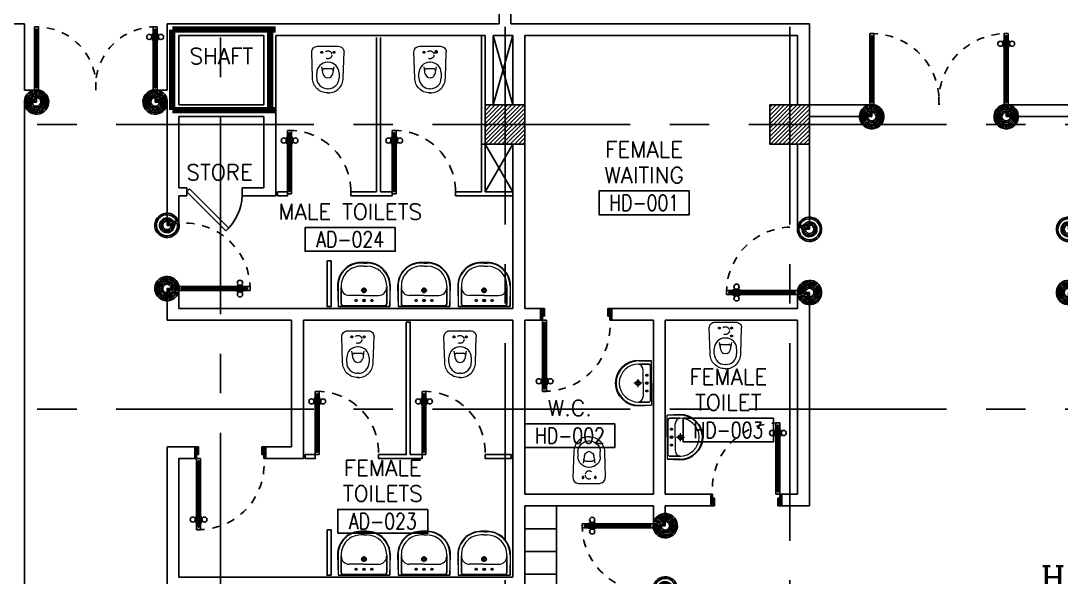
# Model space of a CAD drawing. Extents: x 417866.9 to 417960.2, y 43448 to 43538.2.
# Drawn here: x 417923.81 to 417936.97, y 43475.55 to 43482.59 of the extents above; entities that cross this region are included whole.
import ezdxf
from ezdxf.enums import TextEntityAlignment as Align

# ---------------------------------------------------------------- set-up
doc = ezdxf.new("R2010")
doc.units = 0
doc.header["$MEASUREMENT"] = 0
for name, pattern in [('CENTERX2', [4, 2.5, -0.5, 0.5, -0.5]), ('DASHED', [0.75, 0.5, -0.25]), ('HIDDEN', [0.375, 0.25, -0.125]), ('HIDDEN2', [0.1875, 0.125, -0.0625])]:
    doc.linetypes.add(name, pattern=pattern)
doc.layers.get('0').update_dxf_attribs({"linetype": 'CONTINUOUS'})
for name, color, linetype in [('A-JEERI', 3, 'CONTINUOUS'), ('AXES', 11, 'CENTERX2'), ('COL', 2, 'CONTINUOUS'), ('DOOR', 4, 'CONTINUOUS'), ('DOOR-DIM', 3, 'CONTINUOUS'), ('EJ', 8, 'CONTINUOUS'), ('FireCompart', 7, 'HIDDEN'), ('FIX', 3, 'CONTINUOUS'), ('HAT', 8, 'CONTINUOUS'), ('Locker', 7, 'CONTINUOUS'), ('PART', 9, 'CONTINUOUS'), ('RM-BOX', 2, 'CONTINUOUS'), ('RM-NAME', 2, 'CONTINUOUS'), ('RM-NO', 2, 'CONTINUOUS'), ('SHAFT', 7, 'CONTINUOUS'), ('TEXT', 4, 'CONTINUOUS'), ('WALL', 3, 'CONTINUOUS')]:
    doc.layers.add(name, color=color, linetype=linetype)
doc.layers.get('DOOR-DIM').off()
doc.layers.get('EJ').off()
doc.styles.add('ROMANC', font='romanc', dxfattribs={"height": 0.1})
doc.styles.add('ROMANS', font='ROMANS.shx', dxfattribs={"width": 0.6})

# ---------------------------------------------------------------- blocks, each defined once
blk = doc.blocks.new('WC')
at = {"layer": 'FIX', "lineweight": 20}
for p, q in [((475, 141), (538, 141)), ((339, 5), (339, -5)), ((395, 76), (490, 60)), ((534, 24), (540, 0)), ((540, 0), (534, -24)), ((674, 5), (674, -5)), ((490, -60), (395, -76)), ((213, -204), (210, -204)), ((538, -141), (475, -141))]:
    blk.add_line(p, q, dxfattribs=at)
at = {"layer": 'FIX', "linetype": 'Continuous', "lineweight": 20}
blk.add_line((420, -47), (420, 45), dxfattribs=at)
at = {"layer": 'FIX', "lineweight": 20}
for points in [[(210, -204, -0.414214), (137, -131), (137, 0), (137, 131, -0.414214), (210, 204)], [(727, -5), (727, 5, 0.414214), (538, 194), (210, 204)], [(727, 5), (727, -5, -0.414214), (538, -194), (210, -204)]]:
    blk.add_lwpolyline(points, format="xyb", dxfattribs=at)
at = {"layer": 'FIX', "linetype": 'HIDDEN2', "lineweight": 20, "ltscale": 0.3}
blk.add_circle((245, 0), 49.8, dxfattribs=at)
at = {"layer": 'FIX', "linetype": 'HIDDEN', "lineweight": 20, "ltscale": 0.05}
for centre in [(213, 78), (213, -77)]:
    blk.add_circle(centre, 11.6, dxfattribs=at)
at = {"layer": 'FIX', "lineweight": 20}
for centre, radius, start, end in [((475, 5), 136, 90, 180), ((538, 5), 136, 360, 90), ((464, -18), 82, 51.0758, 71.504), ((473, -7), 68.2, 27.1532, 51.0758), ((475, -5), 136, 180, 270), ((464, 18), 82, 288.496, 308.9242), ((473, 7), 68.2, 308.9242, 332.8468), ((538, -5), 136, 270, 0)]:
    blk.add_arc(centre, radius, start, end, dxfattribs=at)
at = {"layer": 'FIX', "linetype": 'Continuous', "lineweight": 20}
for centre, start, end in [((443, 46), 88.3879, 182.3338), ((442, -46), 177.6662, 271.6121)]:
    blk.add_arc(centre, 22.3, start, end, dxfattribs=at)
blk = doc.blocks.new('A$C5C1537D1')
at = {"layer": 'DOOR', "color": 0, "linetype": 'ByBlock'}
for p, q in [((25, 900), (25, 950)), ((75, 950), (25, 950)), ((25, 950), (75, 950)), ((75, 900), (75, 950)), ((1525, 900), (1525, 950)), ((1525, 950), (1575, 950)), ((1575, 950), (1525, 950)), ((1575, 900), (1575, 950)), ((25, 900), (42, 900)), ((42, 900), (42, 920)), ((42, 920), (58, 920)), ((58, 900), (58, 920)), ((58, 900), (75, 900)), ((1509, 855), (1509, 790)), ((1518, 855), (1509, 855)), ((1518, 790), (1509, 790)), ((1518, 778), (1518, 868)), ((1525, 868), (1518, 868)), ((1518, 855), (1518, 790)), ((1542, 900), (1525, 900)), ((1542, 900), (1542, 920)), ((1558, 920), (1542, 920)), ((1558, 900), (1558, 920)), ((1575, 900), (1558, 900)), ((1575, 868), (1582, 868)), ((1582, 778), (1582, 868)), ((1582, 855), (1582, 790)), ((1582, 855), (1591, 855)), ((1582, 790), (1591, 790)), ((1591, 855), (1591, 790)), ((1525, 778), (1518, 778)), ((1575, 778), (1582, 778)), ((0, 150), (25, 150)), ((0, 0), (0, 150)), ((25, 200), (25, 150)), ((42, 200), (25, 200)), ((25, 150), (25, 100)), ((75, 150), (25, 150)), ((42, 180), (42, 200)), ((58, 180), (42, 180)), ((58, 200), (58, 180)), ((75, 200), (58, 200)), ((75, 150), (75, 200)), ((1525, 150), (1525, 200)), ((1525, 200), (1542, 200)), ((1525, 150), (1575, 150)), ((1542, 200), (1542, 180)), ((1542, 180), (1558, 180)), ((1558, 180), (1558, 200)), ((1558, 200), (1575, 200)), ((1575, 200), (1575, 150)), ((1575, 150), (1575, 100)), ((1600, 150), (1575, 150)), ((1600, 0), (1600, 150)), ((50, 0), (0, 0)), ((25, 100), (50, 100)), ((50, 100), (50, 0)), ((1575, 100), (1550, 100)), ((1550, 100), (1550, 0)), ((1550, 0), (1600, 0))]:
    blk.add_line(p, q, dxfattribs=at)
at = {"layer": 'DOOR', "linetype": 'ByBlock'}
for p, q in [((25, 200), (25, 900)), ((42, 200), (42, 900)), ((58, 200), (58, 900)), ((75, 900), (75, 200)), ((1525, 900), (1525, 200)), ((1542, 200), (1542, 900)), ((1558, 200), (1558, 900)), ((1575, 200), (1575, 900))]:
    blk.add_line(p, q, dxfattribs=at)
at = {"layer": 'DOOR', "color": 9, "linetype": 'ByBlock'}
for p, q in [((50, 0), (0, 114)), ((50, 0), (0, 40)), ((50, 0), (37, 100)), ((1550, 0), (1600, 114)), ((1550, 0), (1563, 100)), ((1550, 0), (1600, 40))]:
    blk.add_line(p, q, dxfattribs=at)
at = {"layer": 'DOOR', "color": 0, "linetype": 'ByBlock'}
for centre in [(1476, 823), (1624, 823)]:
    blk.add_circle(centre, 32.4, dxfattribs=at)
at = {"layer": 'DOOR', "linetype": 'HIDDEN', "ltscale": 0.5}
for centre, start, end in [((50, 199), 356.2751, 91.9062), ((1550, 199), 88.0938, 183.7249)]:
    blk.add_arc(centre, 752, start, end, dxfattribs=at)
at = {"layer": 'DOOR', "color": 9, "linetype": 'ByBlock'}
for centre, radius, start, end in [((50, 0), 154, 103.7142, 108.8947), ((50, 0), 134, 100.72, 111.8402), ((1550, 0), 134, 68.1598, 79.28), ((1550, 0), 154, 71.1053, 76.2858), ((50, 0), 114, 102.6226, 115.9162), ((50, 0), 94.4, 90, 121.9818), ((50, 0), 74.4, 90, 132.2236), ((50, 0), 54.4, 90, 156.7926), ((50, 0), 34.4, 90, 180), ((50, 0), 14.4, 90, 180), ((1550, 0), 94.4, 58.0182, 90), ((1550, 0), 74.4, 47.7764, 90), ((1550, 0), 54.4, 23.2074, 90), ((1550, 0), 34.4, 0, 90), ((1550, 0), 14.4, 0, 90), ((1550, 0), 114, 64.0838, 77.3774)]:
    blk.add_arc(centre, radius, start, end, dxfattribs=at)
at = {"layer": 'WALL', "linetype": 'ByBlock'}
for p, q in [((0, 150), (0, 0)), ((1600, 150), (1600, 0))]:
    blk.add_line(p, q, dxfattribs=at)
blk = doc.blocks.new('DOOR90')
at = {"layer": 'DOOR', "color": 7, "linetype": 'ByBlock'}
for p, q in [((-150, 0), (0, 0)), ((-150, 0), (-150, -25)), ((0, -50), (-114, 0)), ((0, -50), (-40, 0)), ((0, -50), (0, 0)), ((-1000, -25), (-1050, -25)), ((-1050, -75), (-1050, -25)), ((-1050, -25), (-1050, -75)), ((-1000, -75), (-1050, -75)), ((-1000, -42), (-1020, -42)), ((-1020, -42), (-1020, -58)), ((-1000, -58), (-1020, -58)), ((-1000, -25), (-1000, -42)), ((-1000, -58), (-1000, -75)), ((-878, -18), (-968, -18)), ((-968, -25), (-968, -18)), ((-968, -75), (-968, -82)), ((-878, -82), (-968, -82)), ((-955, -9), (-890, -9)), ((-955, -18), (-955, -9)), ((-955, -18), (-890, -18)), ((-955, -82), (-890, -82)), ((-955, -82), (-955, -91)), ((-955, -91), (-890, -91)), ((-890, -18), (-890, -9)), ((-890, -82), (-890, -91)), ((-878, -25), (-878, -18)), ((-878, -75), (-878, -82)), ((-200, -25), (-150, -25)), ((-200, -42), (-200, -25)), ((-180, -42), (-200, -42)), ((-200, -58), (-180, -58)), ((-200, -75), (-200, -58)), ((-150, -75), (-200, -75)), ((-180, -58), (-180, -42)), ((-150, -25), (-100, -25)), ((-150, -75), (-150, -25)), ((-100, -25), (-100, -50)), ((0, -50), (-100, -37)), ((-100, -50), (0, -50)), ((-150, -875), (-100, -875)), ((-150, -900), (-150, -875)), ((-150, -900), (0, -900)), ((0, -900), (-150, -900)), ((0, -850), (-114, -900)), ((-100, -875), (-100, -850)), ((0, -850), (-100, -863)), ((-100, -850), (0, -850)), ((0, -850), (-40, -900)), ((0, -850), (0, -900))]:
    blk.add_line(p, q, dxfattribs=at)
at = {"layer": 'DOOR', "linetype": 'ByBlock'}
for p, q in [((-200, -25), (-1000, -25)), ((-200, -42), (-1000, -42)), ((-200, -58), (-1000, -58)), ((-1000, -75), (-200, -75))]:
    blk.add_line(p, q, dxfattribs=at)
at = {"layer": 'DOOR', "color": 7, "linetype": 'ByBlock'}
for centre in [(-923, 24), (-923, -124)]:
    blk.add_circle(centre, 32.4, dxfattribs=at)
for centre, radius, start, end in [((0, -50), 154, 161.1053, 166.2858), ((0, -50), 94.4, 148.0182, 180), ((0, -50), 134, 158.1598, 169.28), ((0, -50), 114, 154.0838, 167.3774), ((0, -50), 74.4, 137.7764, 180), ((0, -50), 54.4, 113.2074, 180), ((0, -50), 34.4, 90, 180), ((0, -50), 14.4, 90, 180), ((0, -850), 154, 193.7142, 198.8947), ((0, -850), 134, 190.72, 201.8402), ((0, -850), 94.4, 180, 211.9818), ((0, -850), 74.4, 180, 222.2236), ((0, -850), 54.4, 180, 246.7926), ((0, -850), 34.4, 180, 270), ((0, -850), 14.4, 180, 270)]:
    blk.add_arc(centre, radius, start, end, dxfattribs=at)
at = {"layer": 'DOOR', "linetype": 'HIDDEN', "ltscale": 0.5}
blk.add_arc((-222, -50), 828, 178.2701, 275.003, dxfattribs=at)
blk = doc.blocks.new('RM2')
at = {"layer": 'RM-NAME', "style": 'ROMANS'}
blk.add_text('SHAFT', height=200, dxfattribs=at).set_placement((0, 0), align=Align.MIDDLE)
blk = doc.blocks.new('A$C272A55A0')
at = {"layer": 'DOOR', "color": 0, "linetype": 'ByBlock'}
for p, q in [((0, 900), (0, 1050)), ((50, 1050), (0, 1050)), ((25, 950), (50, 950)), ((25, 900), (25, 950)), ((50, 950), (50, 1050)), ((1750, 950), (1750, 1050)), ((1750, 1050), (1800, 1050)), ((1775, 950), (1750, 950)), ((1775, 900), (1775, 950)), ((1800, 1050), (1800, 900)), ((0, 900), (25, 900)), ((75, 900), (25, 900)), ((25, 850), (25, 900)), ((42, 850), (25, 850)), ((58, 870), (42, 870)), ((42, 870), (42, 850)), ((58, 850), (58, 870)), ((75, 850), (58, 850)), ((75, 900), (75, 850)), ((1725, 900), (1775, 900)), ((1725, 900), (1725, 850)), ((1725, 850), (1742, 850)), ((1742, 870), (1758, 870)), ((1742, 850), (1742, 870)), ((1758, 870), (1758, 850)), ((1758, 850), (1775, 850)), ((1800, 900), (1775, 900)), ((1775, 850), (1775, 900)), ((1718, 160), (1709, 160)), ((1709, 95), (1709, 160)), ((1725, 173), (1718, 173)), ((1718, 173), (1718, 83)), ((1718, 95), (1718, 160)), ((1775, 173), (1782, 173)), ((1782, 173), (1782, 83)), ((1782, 160), (1791, 160)), ((1782, 95), (1782, 160)), ((1791, 95), (1791, 160)), ((25, 50), (42, 50)), ((25, 50), (25, 0)), ((25, 0), (75, 0)), ((75, 0), (25, 0)), ((42, 50), (42, 30)), ((42, 30), (58, 30)), ((58, 50), (75, 50)), ((58, 50), (58, 30)), ((75, 50), (75, 0)), ((1718, 95), (1709, 95)), ((1725, 83), (1718, 83)), ((1742, 50), (1725, 50)), ((1725, 50), (1725, 0)), ((1775, 0), (1725, 0)), ((1725, 0), (1775, 0)), ((1742, 50), (1742, 30)), ((1758, 30), (1742, 30)), ((1775, 50), (1758, 50)), ((1758, 50), (1758, 30)), ((1775, 83), (1782, 83)), ((1775, 50), (1775, 0)), ((1782, 95), (1791, 95))]:
    blk.add_line(p, q, dxfattribs=at)
at = {"layer": 'DOOR', "color": 9, "linetype": 'ByBlock'}
for p, q in [((50, 1050), (0, 1010)), ((50, 1050), (0, 937)), ((50, 1050), (37, 950)), ((1750, 1050), (1800, 1010)), ((1750, 1050), (1800, 937)), ((1750, 1050), (1763, 950))]:
    blk.add_line(p, q, dxfattribs=at)
at = {"layer": 'DOOR', "linetype": 'ByBlock'}
for p, q in [((25, 850), (25, 50)), ((42, 850), (42, 50)), ((58, 850), (58, 50)), ((75, 50), (75, 850)), ((1725, 50), (1725, 850)), ((1742, 850), (1742, 50)), ((1758, 850), (1758, 50)), ((1775, 850), (1775, 50))]:
    blk.add_line(p, q, dxfattribs=at)
at = {"layer": 'DOOR', "color": 0, "linetype": 'ByBlock'}
for centre in [(1676, 128), (1824, 128)]:
    blk.add_circle(centre, 32.4, dxfattribs=at)
at = {"layer": 'DOOR', "color": 9, "linetype": 'ByBlock'}
for centre, radius, start, end in [((50, 1050), 54.4, 203.2074, 270), ((50, 1050), 74.4, 227.7764, 270), ((50, 1050), 94.4, 238.0182, 270), ((50, 1050), 114, 244.0838, 257.3774), ((50, 1050), 134, 248.1598, 259.28), ((50, 1050), 34.4, 180, 270), ((50, 1050), 14.4, 180, 270), ((1750, 1050), 14.4, 270, 0), ((1750, 1050), 34.4, 270, 0), ((1750, 1050), 54.4, 270, 336.7926), ((1750, 1050), 74.4, 270, 312.2236), ((1750, 1050), 94.4, 270, 301.9818), ((1750, 1050), 114, 282.6226, 295.9162), ((1750, 1050), 134, 280.72, 291.8402), ((50, 1050), 154, 251.1053, 256.2858), ((1750, 1050), 154, 283.7142, 288.8947)]:
    blk.add_arc(centre, radius, start, end, dxfattribs=at)
at = {"layer": 'DOOR', "linetype": 'HIDDEN', "ltscale": 0.5}
for centre, start, end in [((50, 851), 268.3174, 3.2965), ((1750, 851), 176.7035, 271.6826)]:
    blk.add_arc(centre, 851, start, end, dxfattribs=at)
at = {"layer": 'WALL', "linetype": 'ByBlock'}
blk.add_line((1800, 900), (1800, 1050), dxfattribs=at)
blk = doc.blocks.new('RM1')
at = {"layer": 'RM-BOX'}
blk.add_lwpolyline([(570, -200), (-570, -200), (-570, -500), (570, -500)], close=True, dxfattribs=at)
at = {"layer": 'RM-NAME', "style": 'ROMANS'}
for tag, p in [('ROOMNAME1', (0, 324)), ('ROOMNAME2', (0, 0))]:
    blk.add_attdef(tag, text='', height=200, dxfattribs=at).set_placement(p, align=Align.MIDDLE)
at = {"layer": 'RM-NO', "style": 'ROMANS', "width": 0.8}
blk.add_attdef('ROOMNO', text='', height=200, dxfattribs=at).set_placement((0, -350), align=Align.MIDDLE)
blk = doc.blocks.new('COL50')
at = {"layer": 'COL'}
blk.add_lwpolyline([(-250, 250), (-250, -250), (250, -250), (250, 250)], close=True, dxfattribs=at)
blk = doc.blocks.new('*X503')
at = {"color": 0}
for p, q in [((235125, 25061), (235625, 25561)), ((235129, 25118), (235572, 25561)), ((235129, 25171), (235519, 25561)), ((235129, 25224), (235466, 25561)), ((235129, 25277), (235413, 25561)), ((235129, 25330), (235360, 25561)), ((235129, 25383), (235307, 25561)), ((235129, 25436), (235254, 25561)), ((235129, 25489), (235200, 25561)), ((235129, 25542), (235147, 25561)), ((235178, 25061), (235629, 25512)), ((235231, 25061), (235629, 25459)), ((235284, 25061), (235629, 25406)), ((235337, 25061), (235629, 25353)), ((235390, 25061), (235629, 25300)), ((235443, 25061), (235629, 25247)), ((235496, 25061), (235629, 25194)), ((235549, 25061), (235629, 25141)), ((235602, 25061), (235629, 25088))]:
    blk.add_line(p, q, dxfattribs=at)
blk = doc.blocks.new('LAV1')
at = {"layer": 'FIX', "linetype": 'DASHED', "lineweight": 20, "ltscale": 0.05}
for p, q in [((0, 170), (0, 270)), ((0, 170), (0, 270)), ((50, 220), (-50, 220))]:
    blk.add_line(p, q, dxfattribs=at)
at = {"layer": 'FIX', "linetype": 'ByBlock', "ltscale": 0.3}
for p, q in [((-287, 210), (-280, 50)), ((-240, 210), (-240, 85)), ((240, 210), (240, 85)), ((287, 210), (280, 50)), ((0, 60), (-215, 60)), ((0, 60), (215, 60))]:
    blk.add_line(p, q, dxfattribs=at)
at = {"layer": 'FIX', "linetype": 'Continuous', "lineweight": 20}
for p, q in [((-280, 210), (-280, 50)), ((0, 155), (-170, 155)), ((0, 155), (170, 155)), ((280, 210), (280, 50)), ((0, 50), (-280, 50)), ((0, 50), (-247, 50)), ((0, 50), (280, 50)), ((0, 50), (247, 50))]:
    blk.add_line(p, q, dxfattribs=at)
at = {"layer": 'FIX', "lineweight": 20}
for p, q in [((16, 107), (-15, 107)), ((0, 92), (0, 123))]:
    blk.add_line(p, q, dxfattribs=at)
for centre, radius in [((0, 220), 29.5), ((0, 220), 22.5), ((0, 107), 15.5)]:
    blk.add_circle(centre, radius, dxfattribs=at)
at = {"layer": 'FIX', "linetype": 'HIDDEN', "lineweight": 20, "ltscale": 0.05}
for centre in [(-100, 107), (100, 107)]:
    blk.add_circle(centre, 12.4, dxfattribs=at)
at = {"layer": 'FIX', "linetype": 'ByBlock', "ltscale": 0.3}
for centre, radius, start, end in [((5, 212), 292, 90.9964, 180.3903), ((-5, 212), 292, 359.6097, 89.0036), ((-215, 85), 25, 180, 270), ((215, 85), 25, 270, 0)]:
    blk.add_arc(centre, radius, start, end, dxfattribs=at)
at = {"layer": 'FIX', "linetype": 'Continuous', "lineweight": 20}
for centre, radius, start, end in [((5, 212), 285, 91.0202, 180.4), ((5, 212), 245, 91.1813, 180.4657), ((-5, 212), 285, 359.6, 88.9798), ((-5, 212), 245, 359.5343, 88.8187), ((-170, 225), 70, 180, 270), ((170, 225), 70, 270, 0)]:
    blk.add_arc(centre, radius, start, end, dxfattribs=at)
blk = doc.blocks.new('*X502')
at = {"color": 0}
for p, q in [((238729, 25112), (239178, 25561)), ((238729, 25165), (239125, 25561)), ((238729, 25218), (239072, 25561)), ((238729, 25271), (239019, 25561)), ((238729, 25324), (238966, 25561)), ((238729, 25377), (238913, 25561)), ((238729, 25430), (238860, 25561)), ((238729, 25483), (238807, 25561)), ((238729, 25536), (238754, 25561)), ((238729, 25059), (239229, 25559)), ((238784, 25061), (239229, 25506)), ((238837, 25061), (239229, 25452)), ((238890, 25061), (239229, 25399)), ((238943, 25061), (239229, 25346)), ((238996, 25061), (239229, 25293)), ((239049, 25061), (239229, 25240)), ((239102, 25061), (239229, 25187)), ((239155, 25061), (239229, 25134)), ((239208, 25061), (239229, 25081))]:
    blk.add_line(p, q, dxfattribs=at)
blk = doc.blocks.new('LAV-003')
at = {"layer": 'FIX', "linetype": 'ByBlock'}
blk.add_line((-328, -25), (328, -25), dxfattribs=at)
at = {"layer": 'FIX', "linetype": 'Continuous', "lineweight": 20}
for p, q in [((-328, -285), (-328, -25)), ((328, -285), (328, -25)), ((0, -165), (-187, -165)), ((0, -165), (187, -165)), ((-288, -285), (-288, -265)), ((287, -285), (287, -265)), ((0, -535), (-38, -535)), ((0, -575), (-38, -575)), ((0, -535), (38, -535)), ((0, -575), (38, -575))]:
    blk.add_line(p, q, dxfattribs=at)
at = {"layer": 'FIX', "linetype": 'ByBlock', "ltscale": 0.3}
for p, q in [((-288, -265), (-288, -60)), ((0, -35), (-262, -35)), ((0, -35), (262, -35)), ((287, -265), (287, -60))]:
    blk.add_line(p, q, dxfattribs=at)
at = {"layer": 'FIX', "lineweight": 20}
for p, q in [((-16, -101), (15, -101)), ((0, -85), (0, -116))]:
    blk.add_line(p, q, dxfattribs=at)
at = {"layer": 'FIX', "linetype": 'DASHED', "lineweight": 20, "ltscale": 0.04}
for p, q in [((-36, -230), (37, -230)), ((0, -194), (0, -266))]:
    blk.add_line(p, q, dxfattribs=at)
at = {"layer": 'FIX', "linetype": 'Continuous', "lineweight": 20}
blk.add_lwpolyline([(295, -25), (0, -25), (-328, -25), (-334, -285, 0.414214), (-38, -582), (0, -582), (38, -582, 0.414214), (334, -285), (328, -25), (0, -25)], format="xyb", dxfattribs=at)
at = {"layer": 'FIX', "linetype": 'HIDDEN', "lineweight": 20, "ltscale": 0.05}
for centre in [(-100, -101), (100, -101)]:
    blk.add_circle(centre, 12.4, dxfattribs=at)
at = {"layer": 'FIX', "lineweight": 20}
for centre, radius in [((0, -101), 15.5), ((0, -230), 29.5), ((0, -230), 22.5)]:
    blk.add_circle(centre, radius, dxfattribs=at)
at = {"layer": 'FIX', "linetype": 'ByBlock', "ltscale": 0.3}
for centre, start, end in [((-262, -60), 90, 180), ((262, -60), 0, 90)]:
    blk.add_arc(centre, 25, start, end, dxfattribs=at)
at = {"layer": 'FIX', "linetype": 'Continuous', "lineweight": 20}
for centre, radius, start, end in [((-187, -265), 100, 90, 180), ((187, -265), 100, 0, 90), ((-38, -285), 290, 180, 270), ((-38, -285), 250, 180, 270), ((38, -285), 290, 270, 0), ((38, -285), 250, 270, 0)]:
    blk.add_arc(centre, radius, start, end, dxfattribs=at)

msp = doc.modelspace()

# ---------------------------------------------------------------- linework, layer by layer
at = {"layer": 'AXES'}
for p, q in [((417929.9366, 43460.01), (417929.9366, 43537.5491)), ((417933.5366, 43460.01), (417933.5366, 43537.5491)), ((417926.3366, 43466.8743), (417926.3366, 43525.6943)), ((417959.5194, 43481.2743), (417889.6966, 43481.2743)), ((417959.5194, 43477.6743), (417889.6966, 43477.6743))]:
    msp.add_line(p, q, dxfattribs=at)
at = {"layer": 'DOOR', "linetype": 'ByBlock'}
for p, q in [((417927.1866, 43481.117), (417927.1794, 43481.117)), ((417927.1794, 43481.027), (417927.1794, 43481.117)), ((417927.1866, 43481.1993), (417927.2366, 43481.1993)), ((417927.2366, 43481.1993), (417927.1866, 43481.1993)), ((417927.1866, 43481.1493), (417927.1866, 43481.1993)), ((417927.1866, 43480.4493), (417927.1866, 43481.1493)), ((417927.1866, 43481.1493), (417927.2036, 43481.1493)), ((417927.2036, 43481.1693), (417927.2196, 43481.1693)), ((417927.2036, 43481.1493), (417927.2036, 43481.1693)), ((417927.2036, 43480.4493), (417927.2036, 43481.1493)), ((417927.2196, 43481.1493), (417927.2196, 43481.1693)), ((417927.2196, 43480.4493), (417927.2196, 43481.1493)), ((417927.2196, 43481.1493), (417927.2366, 43481.1493)), ((417927.2366, 43481.1493), (417927.2366, 43481.1993)), ((417927.2366, 43481.1493), (417927.2366, 43480.4493)), ((417927.2366, 43481.117), (417927.2438, 43481.117)), ((417927.2438, 43481.027), (417927.2438, 43481.117)), ((417928.5097, 43481.117), (417928.5025, 43481.117)), ((417928.5025, 43481.027), (417928.5025, 43481.117)), ((417928.5097, 43481.1993), (417928.5597, 43481.1993)), ((417928.5597, 43481.1993), (417928.5097, 43481.1993)), ((417928.5097, 43481.1493), (417928.5097, 43481.1993)), ((417928.5097, 43480.4493), (417928.5097, 43481.1493)), ((417928.5097, 43481.1493), (417928.5267, 43481.1493)), ((417928.5267, 43481.1693), (417928.5427, 43481.1693)), ((417928.5267, 43481.1493), (417928.5267, 43481.1693)), ((417928.5267, 43480.4493), (417928.5267, 43481.1493)), ((417928.5427, 43481.1493), (417928.5427, 43481.1693)), ((417928.5427, 43480.4493), (417928.5427, 43481.1493)), ((417928.5427, 43481.1493), (417928.5597, 43481.1493)), ((417928.5597, 43481.1493), (417928.5597, 43481.1993)), ((417928.5597, 43481.1493), (417928.5597, 43480.4493)), ((417928.5597, 43481.117), (417928.5669, 43481.117)), ((417928.5669, 43481.027), (417928.5669, 43481.117)), ((417927.1794, 43481.1044), (417927.1704, 43481.1044)), ((417927.1704, 43481.1044), (417927.1704, 43481.0396)), ((417927.1794, 43481.0396), (417927.1704, 43481.0396)), ((417927.1794, 43481.1044), (417927.1794, 43481.0396)), ((417927.1866, 43481.027), (417927.1794, 43481.027)), ((417927.2366, 43481.027), (417927.2438, 43481.027)), ((417927.2438, 43481.1044), (417927.2528, 43481.1044)), ((417927.2438, 43481.1044), (417927.2438, 43481.0396)), ((417927.2438, 43481.0396), (417927.2528, 43481.0396)), ((417927.2528, 43481.1044), (417927.2528, 43481.0396)), ((417928.5025, 43481.1044), (417928.4935, 43481.1044)), ((417928.4935, 43481.1044), (417928.4935, 43481.0396)), ((417928.5025, 43481.0396), (417928.4935, 43481.0396)), ((417928.5025, 43481.1044), (417928.5025, 43481.0396)), ((417928.5097, 43481.027), (417928.5025, 43481.027)), ((417928.5597, 43481.027), (417928.5669, 43481.027)), ((417928.5669, 43481.1044), (417928.5759, 43481.1044)), ((417928.5669, 43481.1044), (417928.5669, 43481.0396)), ((417928.5669, 43481.0396), (417928.5759, 43481.0396)), ((417928.5759, 43481.1044), (417928.5759, 43481.0396)), ((417927.1866, 43480.4493), (417927.1866, 43480.3993)), ((417927.2036, 43480.4493), (417927.1866, 43480.4493)), ((417927.2366, 43480.3993), (417927.1866, 43480.3993)), ((417927.2036, 43480.4293), (417927.2036, 43480.4493)), ((417927.2196, 43480.4293), (417927.2036, 43480.4293)), ((417927.2196, 43480.4493), (417927.2196, 43480.4293)), ((417927.2366, 43480.4493), (417927.2196, 43480.4493)), ((417927.2366, 43480.3993), (417927.2366, 43480.4493)), ((417928.5097, 43480.4493), (417928.5097, 43480.3993)), ((417928.5267, 43480.4493), (417928.5097, 43480.4493)), ((417928.5597, 43480.3993), (417928.5097, 43480.3993)), ((417928.5267, 43480.4293), (417928.5267, 43480.4493)), ((417928.5427, 43480.4293), (417928.5267, 43480.4293)), ((417928.5427, 43480.4493), (417928.5427, 43480.4293)), ((417928.5597, 43480.4493), (417928.5427, 43480.4493)), ((417928.5597, 43480.3993), (417928.5597, 43480.4493)), ((417927.5366, 43477.8993), (417927.5866, 43477.8993)), ((417927.5866, 43477.8993), (417927.5366, 43477.8993)), ((417927.5366, 43477.8493), (417927.5366, 43477.8993)), ((417927.5366, 43477.1493), (417927.5366, 43477.8493)), ((417927.5366, 43477.8493), (417927.5536, 43477.8493)), ((417927.5536, 43477.8693), (417927.5696, 43477.8693)), ((417927.5536, 43477.8493), (417927.5536, 43477.8693)), ((417927.5536, 43477.1493), (417927.5536, 43477.8493)), ((417927.5696, 43477.8493), (417927.5696, 43477.8693)), ((417927.5696, 43477.1493), (417927.5696, 43477.8493)), ((417927.5696, 43477.8493), (417927.5866, 43477.8493)), ((417927.5866, 43477.8493), (417927.5866, 43477.8993)), ((417927.5866, 43477.8493), (417927.5866, 43477.1493)), ((417928.8866, 43477.8993), (417928.9366, 43477.8993)), ((417928.9366, 43477.8993), (417928.8866, 43477.8993)), ((417928.8866, 43477.8493), (417928.8866, 43477.8993)), ((417928.8866, 43477.1493), (417928.8866, 43477.8493)), ((417928.8866, 43477.8493), (417928.9036, 43477.8493)), ((417928.9036, 43477.8693), (417928.9196, 43477.8693)), ((417928.9036, 43477.8493), (417928.9036, 43477.8693)), ((417928.9036, 43477.1493), (417928.9036, 43477.8493)), ((417928.9196, 43477.8493), (417928.9196, 43477.8693)), ((417928.9196, 43477.1493), (417928.9196, 43477.8493)), ((417928.9196, 43477.8493), (417928.9366, 43477.8493)), ((417928.9366, 43477.8493), (417928.9366, 43477.8993)), ((417928.9366, 43477.8493), (417928.9366, 43477.1493)), ((417927.5294, 43477.8044), (417927.5204, 43477.8044)), ((417927.5204, 43477.8044), (417927.5204, 43477.7396)), ((417927.5294, 43477.7396), (417927.5204, 43477.7396)), ((417927.5366, 43477.817), (417927.5294, 43477.817)), ((417927.5294, 43477.727), (417927.5294, 43477.817)), ((417927.5294, 43477.8044), (417927.5294, 43477.7396)), ((417927.5366, 43477.727), (417927.5294, 43477.727)), ((417927.5866, 43477.817), (417927.5938, 43477.817)), ((417927.5866, 43477.727), (417927.5938, 43477.727)), ((417927.5938, 43477.727), (417927.5938, 43477.817)), ((417927.5938, 43477.8044), (417927.6028, 43477.8044)), ((417927.5938, 43477.8044), (417927.5938, 43477.7396)), ((417927.5938, 43477.7396), (417927.6028, 43477.7396)), ((417927.6028, 43477.8044), (417927.6028, 43477.7396)), ((417928.8794, 43477.8044), (417928.8704, 43477.8044)), ((417928.8704, 43477.8044), (417928.8704, 43477.7396)), ((417928.8794, 43477.7396), (417928.8704, 43477.7396)), ((417928.8866, 43477.817), (417928.8794, 43477.817)), ((417928.8794, 43477.727), (417928.8794, 43477.817)), ((417928.8794, 43477.8044), (417928.8794, 43477.7396)), ((417928.8866, 43477.727), (417928.8794, 43477.727)), ((417928.9366, 43477.817), (417928.9438, 43477.817)), ((417928.9366, 43477.727), (417928.9438, 43477.727)), ((417928.9438, 43477.727), (417928.9438, 43477.817)), ((417928.9438, 43477.8044), (417928.9528, 43477.8044)), ((417928.9438, 43477.8044), (417928.9438, 43477.7396)), ((417928.9438, 43477.7396), (417928.9528, 43477.7396)), ((417928.9528, 43477.8044), (417928.9528, 43477.7396)), ((417927.5366, 43477.1493), (417927.5366, 43477.0993)), ((417927.5536, 43477.1493), (417927.5366, 43477.1493)), ((417927.5866, 43477.0993), (417927.5366, 43477.0993)), ((417927.5536, 43477.1293), (417927.5536, 43477.1493)), ((417927.5696, 43477.1293), (417927.5536, 43477.1293)), ((417927.5696, 43477.1493), (417927.5696, 43477.1293)), ((417927.5866, 43477.1493), (417927.5696, 43477.1493)), ((417927.5866, 43477.0993), (417927.5866, 43477.1493)), ((417928.8866, 43477.1493), (417928.8866, 43477.0993)), ((417928.9036, 43477.1493), (417928.8866, 43477.1493)), ((417928.9366, 43477.0993), (417928.8866, 43477.0993)), ((417928.9036, 43477.1293), (417928.9036, 43477.1493)), ((417928.9196, 43477.1293), (417928.9036, 43477.1293)), ((417928.9196, 43477.1493), (417928.9196, 43477.1293)), ((417928.9366, 43477.1493), (417928.9196, 43477.1493)), ((417928.9366, 43477.0993), (417928.9366, 43477.1493))]:
    msp.add_line(p, q, dxfattribs=at)
at = {"layer": 'DOOR'}
for p, q in [((417925.947, 43480.4597), (417925.9116, 43480.4243)), ((417926.442, 43479.9647), (417925.947, 43480.4597)), ((417925.9116, 43480.4243), (417926.4066, 43479.9294)), ((417926.4066, 43479.9294), (417926.442, 43479.9647))]:
    msp.add_line(p, q, dxfattribs=at)
at = {"layer": 'DOOR', "linetype": 'ByBlock'}
for centre in [(417927.1381, 43481.072), (417927.2851, 43481.072), (417928.4612, 43481.072), (417928.6082, 43481.072), (417927.4881, 43477.772), (417927.6351, 43477.772), (417928.8381, 43477.772), (417928.9851, 43477.772)]:
    msp.add_circle(centre, 0.0324, dxfattribs=at)
at = {"layer": 'DOOR', "linetype": 'HIDDEN', "ltscale": 0.5}
for centre in [(417927.2116, 43480.4247), (417928.5347, 43480.4247), (417927.5616, 43477.1247), (417928.9116, 43477.1247)]:
    msp.add_arc(centre, 0.775, 359.97019, 91.84857, dxfattribs=at)
at = {"layer": 'DOOR'}
msp.add_arc((417925.972, 43480.3993), 0.6401, 312.76214, 357.76185, dxfattribs=at)
at = {"layer": 'FireCompart', "const_width": 0.08}
for points in [[(417925.7285, 43482.4764), (417927.0366, 43482.4764)], [(417925.7285, 43482.4764), (417925.7285, 43481.4574)], [(417926.9645, 43482.4764), (417926.9645, 43481.4574)], [(417925.7285, 43481.4574), (417927.0366, 43481.4574)]]:
    msp.add_lwpolyline(points, dxfattribs=at)
at = {"layer": 'FIX', "color": 1, "linetype": 'HIDDEN', "lineweight": 20, "ltscale": 0.05}
for centre in [(417929.0656, 43482.2002), (417932.8006, 43478.6002)]:
    msp.add_circle(centre, 0.0116, dxfattribs=at)
at = {"layer": 'FIX', "color": 32, "linetype": 'HIDDEN', "lineweight": 20, "ltscale": 0.05}
for centre in [(417928.2521, 43479.0483), (417929.7721, 43479.0483)]:
    msp.add_circle(centre, 0.0124, dxfattribs=at)
at = {"layer": 'Locker'}
for p, q in [((417930.5866, 43474.3243), (417930.5866, 43476.4493)), ((417930.5866, 43476.1618), (417930.1866, 43476.1618)), ((417930.5866, 43475.8743), (417930.1866, 43475.8743)), ((417930.5866, 43475.5868), (417930.1866, 43475.5868))]:
    msp.add_line(p, q, dxfattribs=at)
at = {"layer": 'PART'}
for p, q in [((417928.3097, 43480.4243), (417928.3097, 43482.3763)), ((417928.3597, 43480.4243), (417928.3597, 43482.3763)), ((417929.6366, 43482.3993), (417929.6366, 43481.0243)), ((417929.6366, 43481.0243), (417929.6366, 43480.4243)), ((417929.6866, 43481.0243), (417929.6366, 43481.0243)), ((417929.6866, 43481.0243), (417929.6866, 43480.4243)), ((417927.1866, 43480.3743), (417927.1866, 43480.4243)), ((417927.9866, 43480.4243), (417928.3097, 43480.4243)), ((417927.9866, 43480.3743), (417927.9866, 43480.4243)), ((417927.9866, 43480.3743), (417928.5097, 43480.3743)), ((417928.3597, 43480.4243), (417928.5097, 43480.4243)), ((417928.5097, 43480.3743), (417928.5097, 43480.4243)), ((417929.3097, 43480.4243), (417929.6366, 43480.4243)), ((417929.3097, 43480.3743), (417929.3097, 43480.4243)), ((417929.3097, 43480.3743), (417930.0366, 43480.3743)), ((417929.6866, 43480.4243), (417930.0366, 43480.4243)), ((417927.6866, 43479.5493), (417927.7366, 43479.5493)), ((417927.5366, 43477.0493), (417927.5366, 43477.0993)), ((417928.3366, 43477.0993), (417928.6866, 43477.0993)), ((417928.3366, 43477.0493), (417928.3366, 43477.0993)), ((417928.3366, 43477.0493), (417928.8866, 43477.0493)), ((417928.7366, 43477.0993), (417928.8866, 43477.0993)), ((417928.8866, 43477.0493), (417928.8866, 43477.0993)), ((417929.6866, 43477.0493), (417929.6866, 43477.0993))]:
    msp.add_line(p, q, dxfattribs=at)
for points in [[(417927.0593, 43480.4243), (417927.1866, 43480.4243), (417927.1866, 43480.3743), (417927.0593, 43480.3743)], [(417927.6866, 43479.5493), (417927.7366, 43479.5493), (417927.7366, 43478.9723), (417927.6866, 43478.9723)], [(417928.6866, 43478.7763), (417928.7366, 43478.7763), (417928.7366, 43477.0993), (417928.8866, 43477.0993), (417928.8866, 43477.0493), (417928.3366, 43477.0493), (417928.3366, 43477.0993), (417928.6866, 43477.0993)], [(417927.4096, 43477.0993), (417927.5366, 43477.0993), (417927.5366, 43477.0493), (417927.4096, 43477.0493)], [(417929.6866, 43477.0993), (417930.0136, 43477.0993), (417930.0136, 43477.0493), (417929.6866, 43477.0493)], [(417927.6866, 43476.1493), (417927.7366, 43476.1493), (417927.7366, 43475.5723), (417927.6866, 43475.5723)]]:
    msp.add_lwpolyline(points, close=True, dxfattribs=at)
at = {"layer": 'SHAFT'}
for p, q in [((417929.7866, 43482.3993), (417930.0366, 43481.5243)), ((417930.0366, 43482.3993), (417929.7866, 43481.5243)), ((417929.6866, 43481.0243), (417930.0366, 43480.4243)), ((417930.0366, 43481.0243), (417929.6866, 43480.4243))]:
    msp.add_line(p, q, dxfattribs=at)
at = {"layer": 'WALL'}
for p, q in [((417929.8616, 43482.5493), (417929.8616, 43482.7743)), ((417930.0116, 43482.5493), (417930.0116, 43482.7743)), ((417915.5366, 43482.5493), (417923.8616, 43482.5493)), ((417923.8616, 43482.5493), (417923.8616, 43481.7095)), ((417925.6616, 43482.5493), (417929.8616, 43482.5493)), ((417925.6616, 43481.7095), (417925.6616, 43482.5493)), ((417930.0116, 43482.5493), (417933.7866, 43482.5493)), ((417933.7866, 43481.5243), (417933.7866, 43482.5493)), ((417925.6616, 43482.3743), (417925.6616, 43482.3993)), ((417925.8116, 43482.3743), (417925.8116, 43482.3993)), ((417925.8116, 43482.3993), (417926.8866, 43482.3993)), ((417925.8116, 43481.5243), (417925.8116, 43482.3743)), ((417926.8866, 43482.3993), (417926.8866, 43481.5243)), ((417927.0366, 43482.3993), (417929.6866, 43482.3993)), ((417927.0366, 43480.3743), (417927.0366, 43482.3993)), ((417929.6866, 43481.5243), (417929.6866, 43482.3993)), ((417929.7866, 43481.5243), (417929.7866, 43482.3993)), ((417929.7866, 43482.3993), (417930.0366, 43482.3993)), ((417930.0366, 43481.5243), (417930.0366, 43482.3993)), ((417930.1866, 43478.9493), (417930.1866, 43482.3993)), ((417930.1866, 43482.3993), (417933.6366, 43482.3993)), ((417933.6366, 43481.5243), (417933.6366, 43482.3993)), ((417923.8616, 43481.7095), (417923.9616, 43481.7095)), ((417923.9616, 43481.5595), (417923.9616, 43481.7095)), ((417925.5616, 43481.7095), (417925.6616, 43481.7095)), ((417925.5616, 43481.5595), (417925.5616, 43481.7095)), ((417923.8616, 43472.5993), (417923.8616, 43481.5595)), ((417923.8616, 43481.5595), (417923.9616, 43481.5595)), ((417925.5616, 43481.5595), (417925.6616, 43481.5595)), ((417925.6616, 43480.0493), (417925.6616, 43481.5595)), ((417926.8866, 43481.5243), (417925.8116, 43481.5243)), ((417934.5236, 43481.5243), (417933.7866, 43481.5243)), ((417934.5236, 43481.5243), (417934.5236, 43481.3743)), ((417936.3236, 43481.5243), (417936.3236, 43481.3743)), ((417937.0616, 43481.5243), (417936.3236, 43481.5243)), ((417925.8116, 43481.3743), (417926.8866, 43481.3743)), ((417925.8116, 43480.4743), (417925.8116, 43481.3743)), ((417926.8866, 43481.3743), (417926.8866, 43480.4743)), ((417934.5236, 43481.3743), (417933.7866, 43481.3743)), ((417937.0616, 43481.3743), (417936.3236, 43481.3743)), ((417930.0366, 43478.9493), (417930.0366, 43481.0243)), ((417933.6366, 43479.9993), (417933.6366, 43481.0243)), ((417933.7866, 43479.9993), (417933.7866, 43481.0243)), ((417925.9116, 43480.4743), (417925.8116, 43480.4743)), ((417925.9116, 43480.3743), (417925.9116, 43480.4743)), ((417926.6116, 43480.3743), (417926.6116, 43480.4743)), ((417926.8866, 43480.4743), (417926.6116, 43480.4743)), ((417925.9116, 43480.3743), (417925.8116, 43480.3743)), ((417925.8116, 43480.0493), (417925.8116, 43480.3743)), ((417927.0366, 43480.3743), (417926.6116, 43480.3743)), ((417925.8116, 43480.0493), (417925.6616, 43480.0493)), ((417933.6366, 43479.9993), (417933.7866, 43479.9993)), ((417925.8116, 43479.1493), (417925.6616, 43479.1493)), ((417925.6616, 43478.7993), (417925.6616, 43479.1493)), ((417925.8116, 43478.9493), (417925.8116, 43479.1493)), ((417933.6366, 43478.9493), (417933.6366, 43479.0993)), ((417933.6366, 43479.0993), (417933.7866, 43479.0993)), ((417933.7866, 43476.4493), (417933.7866, 43479.0993)), ((417930.0366, 43478.9493), (417925.8116, 43478.9493)), ((417930.3866, 43478.9493), (417930.1866, 43478.9493)), ((417930.3866, 43478.7993), (417930.3866, 43478.9493)), ((417933.6366, 43478.9493), (417931.2866, 43478.9493)), ((417931.2866, 43478.7993), (417931.2866, 43478.9493)), ((417927.2366, 43478.7993), (417925.6616, 43478.7993)), ((417927.2366, 43477.1993), (417927.2366, 43478.7993)), ((417930.0366, 43478.7993), (417927.3866, 43478.7993)), ((417927.3866, 43477.0493), (417927.3866, 43478.7993)), ((417930.0366, 43475.5493), (417930.0366, 43478.7993)), ((417930.3866, 43478.7993), (417930.1866, 43478.7993)), ((417930.1866, 43476.5993), (417930.1866, 43478.7993)), ((417931.8116, 43478.7993), (417931.2866, 43478.7993)), ((417931.8116, 43476.5993), (417931.8116, 43478.7993)), ((417931.9616, 43476.5993), (417931.9616, 43478.7993)), ((417933.6366, 43478.7993), (417931.9616, 43478.7993)), ((417933.6366, 43476.5993), (417933.6366, 43478.7993)), ((417925.6616, 43473.8313), (417925.6616, 43477.1993)), ((417926.0116, 43477.1993), (417925.6616, 43477.1993)), ((417926.0116, 43477.0493), (417926.0116, 43477.1993)), ((417926.9116, 43477.0493), (417926.9116, 43477.1993)), ((417927.2366, 43477.1993), (417926.9116, 43477.1993)), ((417925.8116, 43475.5493), (417925.8116, 43477.0493)), ((417926.0116, 43477.0493), (417925.8116, 43477.0493)), ((417927.3866, 43477.0493), (417926.9116, 43477.0493)), ((417931.8116, 43476.5993), (417930.1866, 43476.5993)), ((417932.5366, 43476.5993), (417931.9616, 43476.5993)), ((417932.5366, 43476.4493), (417932.5366, 43476.5993)), ((417933.4366, 43476.4493), (417933.4366, 43476.5993)), ((417933.6366, 43476.5993), (417933.4366, 43476.5993)), ((417930.1866, 43474.1743), (417930.1866, 43476.4493)), ((417931.8116, 43476.4493), (417930.1866, 43476.4493)), ((417931.8116, 43476.2493), (417931.8116, 43476.4493)), ((417931.9616, 43476.2493), (417931.9616, 43476.4493)), ((417932.5366, 43476.4493), (417931.9616, 43476.4493)), ((417933.7866, 43476.4493), (417933.4366, 43476.4493)), ((417931.9616, 43476.2493), (417931.8116, 43476.2493)), ((417930.0366, 43475.5493), (417925.8116, 43475.5493))]:
    msp.add_line(p, q, dxfattribs=at)

# ---------------------------------------------------------------- block references
at = {"layer": 'A-JEERI', "linetype": 'ByBlock', "xscale": 0.001000000047497451, "yscale": 0.0009999999892897904, "zscale": 0.001, "rotation": 180}
for p in [(417928.1521, 43478.9473), (417928.9121, 43478.9473), (417929.6721, 43478.9473), (417928.1521, 43475.5473), (417928.9121, 43475.5473), (417929.6721, 43475.5473)]:
    msp.add_blockref('LAV-003', p, dxfattribs=at)
at = {"layer": 'COL', "xscale": -0.001000000047497451, "yscale": 0.0009999999892897904, "zscale": 0.001}
for p in [(417929.9366, 43481.2743), (417933.5366, 43481.2743)]:
    msp.add_blockref('COL50', p, dxfattribs=at)
at = {"layer": 'DOOR', "color": 0, "xscale": 0.001000000047497451, "yscale": 0.0009999999892897904, "zscale": 0.001}
for name, p in [('A$C5C1537D1', (417923.9616, 43481.5595)), ('DOOR90', (417931.9616, 43476.2493))]:
    msp.add_blockref(name, p, dxfattribs=at)
at = {"layer": 'DOOR', "color": 0, "yscale": 0.0009999999892897904, "zscale": 0.001}
for name, p, xscale, rotation in [('A$C272A55A0', (417934.5236, 43482.4247), -0.001000000047497451, 180), ('DOOR90', (417925.6616, 43479.1493), 0.001000000047497451, 180), ('DOOR90', (417930.3866, 43478.9493), 0.0009999999892897904, 90), ('DOOR90', (417933.4366, 43476.4493), 0.0009999999892897904, 270), ('DOOR90', (417926.0116, 43477.1993), 0.0009999999892897904, 90)]:
    msp.add_blockref(name, p, dxfattribs=dict(at, xscale=xscale, rotation=rotation))
at = {"layer": 'DOOR-DIM', "yscale": 0.0009999999892897904, "zscale": 0.001, "rotation": 180}
for p, xscale in [((417933.7866, 43479.0993), -0.001000000047497451), ((417937.0616, 43479.0993), 0.001000000047497451)]:
    msp.add_blockref('DOOR90', p, dxfattribs=dict(at, xscale=xscale))
at = {"layer": 'EJ', "xscale": 0.001000000047497451, "yscale": 0.0009999999892897904, "zscale": 0.001}
msp.add_blockref('RM2', (417926.3491, 43482.1398), dxfattribs=at)
at = {"layer": 'HAT', "xscale": 0.001000000047497451, "yscale": 0.0009999999892897904, "zscale": 0.001}
for name in ['*X503', '*X502']:
    msp.add_blockref(name, (417694.5581, 43455.9633), dxfattribs=at)
msp.add_blockref('RM1', (417931.6956, 43480.6339), dxfattribs=at).add_auto_attribs({'ROOMNO': 'HD-001', 'ROOMNAME2': 'WAITING', 'ROOMNAME1': 'FEMALE'})
at = {"layer": 'TEXT', "yscale": 0.0009999999892897904, "zscale": 0.001, "rotation": 270}
for p, xscale in [((417927.6961, 43482.4013), 0.0009999999892897904), ((417928.9881, 43482.4013), 0.0009999999892897904), ((417932.7231, 43478.9126), 0.0009999999892897904), ((417928.0761, 43478.8013), 0.0009999999892897904), ((417929.3681, 43478.8013), 0.0009999999892897904), ((417930.9991, 43476.5973), -0.0009999999892897904)]:
    msp.add_blockref('WC', p, dxfattribs=dict(at, xscale=xscale))
at = {"layer": 'WALL', "xscale": 0.001000000047497451, "yscale": 0.0009999999892897904, "zscale": 0.001}
for p, values in [((417927.9786, 43480.1715), {'ROOMNO': 'AD-024', 'ROOMNAME2': 'MALE TOILETS'}), ((417932.7595, 43477.7587), {'ROOMNO': 'HD-003', 'ROOMNAME2': 'TOILET', 'ROOMNAME1': 'FEMALE'}), ((417930.7565, 43477.6889), {'ROOMNO': 'HD-002', 'ROOMNAME2': 'W.C.'}), ((417928.391, 43476.6061), {'ROOMNO': 'AD-023', 'ROOMNAME2': 'TOILETS', 'ROOMNAME1': 'FEMALE'})]:
    msp.add_blockref('RM1', p, dxfattribs=at).add_auto_attribs(values)
at = {"layer": 'WALL', "xscale": 0.0009999999892897904, "yscale": 0.0009999999892897904, "zscale": 0.001}
for p, rotation in [((417931.8367, 43478.0033), 90), ((417931.9346, 43477.3193), 270)]:
    msp.add_blockref('LAV1', p, dxfattribs=dict(at, rotation=rotation))

# ---------------------------------------------------------------- texts
at = {"layer": 'RM-NAME', "style": 'ROMANS'}
msp.add_text('STORE', height=0.2, dxfattribs=at).set_placement((417926.3277, 43480.6698), align=Align.MIDDLE)
at = {"layer": 'RM-NAME', "color": 2, "style": 'ROMANC'}
msp.add_text('HAEMODIALYSIS', height=0.3, dxfattribs=at).set_placement((417938.3518, 43475.5393), align=Align.MIDDLE)

doc.saveas('drawing.dxf')
